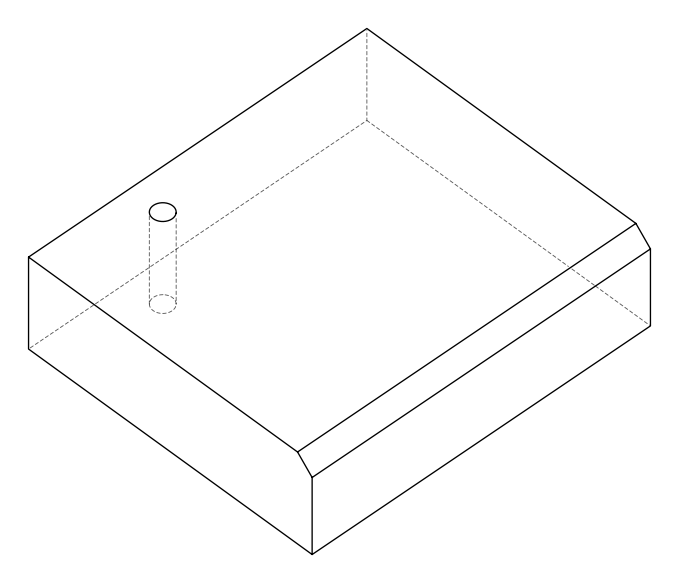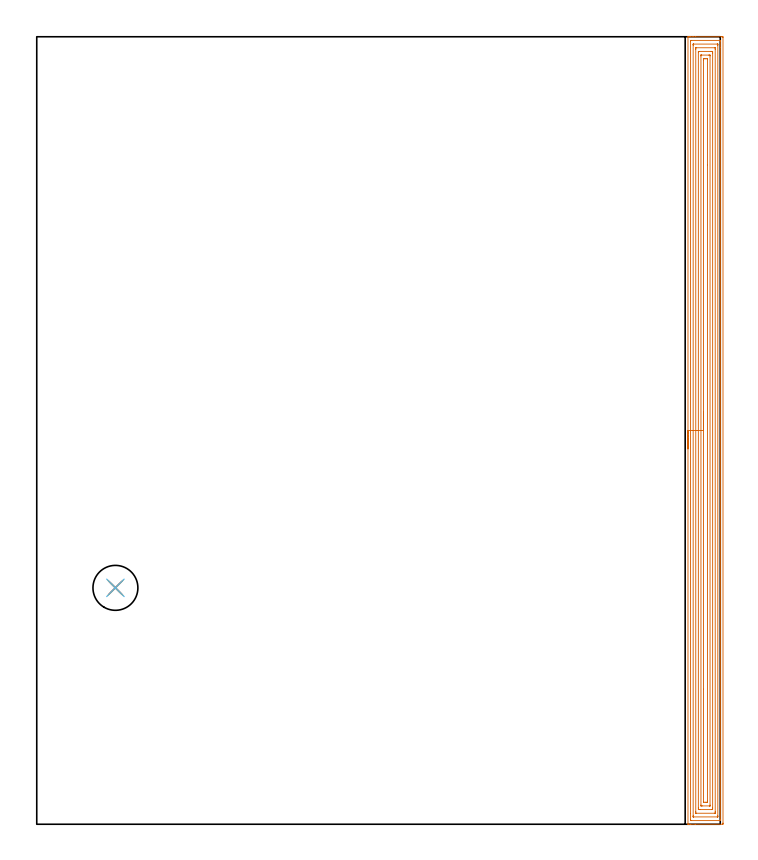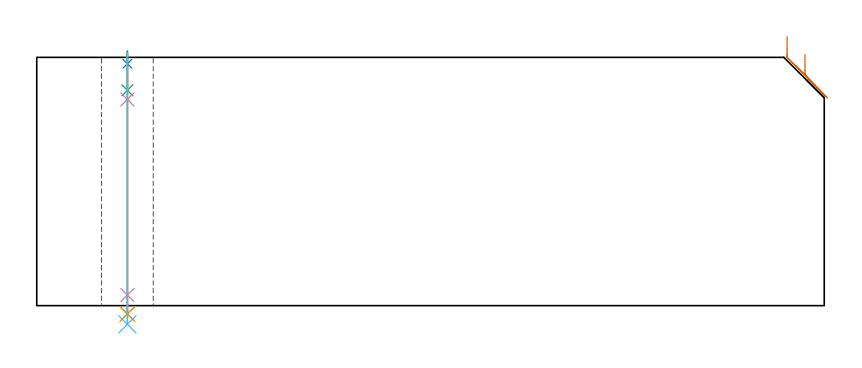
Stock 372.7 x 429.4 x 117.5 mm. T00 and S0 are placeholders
(PLAN: 6 operations, 5 tool changes, 26.1 min)
(1 AREA_MILL | FG_CHAMFER_SURFACE | UGT0205_001 | 24.39 min | 78324 mm3)
(2 SPOT_DRILL | STEP1HOLE | NXT0321_9005460120000 | 0.05 min | 182 mm3)
(3 DRILL_BLIND_HOLE_INTO_CENTER | STEP1HOLE | UGT0301_217 | 0.07 min | 991 mm3)
(4 GUN_DRILL_THROUGH_HOLE | STEP1HOLE | UGT0307_007 | 0.58 min | 8113 mm3)
(5 DRILL_TO_ENLARGE_THROUGH_HOLE | STEP1HOLE | NXT0301_104 | 0.5 min | 8752 mm3)
(6 DRILL_TO_ENLARGE_THROUGH_HOLE_1 | STEP1HOLE | UGT0301_058 | 0.52 min | 37284 mm3)
(TOOL UGT0205_001 | Chamfer Mill 20 x 3 x 45 deg. | D20 FL50 Z2)
(TOOL NXT0321_9005460120000 | NC Spot Drill, 142deg, 12mm, Carbide, Uncoated | D12 PA142 FL30 Z2)
(TOOL UGT0301_217 | Twist Drill 10.4 mm | D10.4 PA118 FL82 Z2)
(TOOL UGT0307_007 | Gun Drill 10 mm | D10 PA130 FL24 Z1)
(TOOL NXT0301_104 | Carbide Drill 14mm [860.1-1400-112A1-MM 2214] | D14 PA140 FL123 Z2)
(TOOL UGT0301_058 | Twist Drill 24.5 mm | D24.5 PA118 FL160 Z2)
(OP 1 AREA_MILL)
G17 G21 G94 G90
T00 M6
G54
G17 G0 G90 X355.1 Y204.7 S1061 M3
G43 Z127.5 H0
G94 G1 Y204.738 Z126.628 F250.
Y204.852 Z125.763
Y205.041 Z124.912
Y205.303 Z124.08
Y205.637 Z123.274
Y206.04 Z122.5
Y206.509 Z121.764
Y207.04 Z121.072
Y207.629 Z120.429
Y208.272 Z119.84
Y208.964 Z119.308
Y209.7 Z118.84
Y210.474 Z118.437
Y211.28 Z118.103
Y212.112 Z117.841
Y212.964 Z117.652
Y213.828 Z117.538
Y214.7 Z117.5
Y429.222
X355.103 Y429.39 Z117.488
X355.165 Y429.393 Z117.426
X355.592 Y429.4 Z117.008
X355.899 Z116.701
X356.61 Z115.985
X357.859 Z114.738
X359.29 Z113.305
X373.583 Z99.015
X373.854 Y429.398 Z98.744
X374.192 Y429.39 Z98.406
X374.199 Y429.052 Z98.399
X374.2 Y0.625 Z98.4
X374.197 Y0.346 Z98.402
X374.192 Y0.01 Z98.406
X373.852 Y0. Z98.746
X359.022 Z113.574
X356.61 Z115.985
X355.592 Z117.008
X355.143 Z117.448
X355.103 Y0.009 Z117.488
X355.1 Y0.178 Z117.5
Y214.7
X356.514 Z116.086
Y427.083
X356.516 Y427.18 Z116.084
X356.521 Y427.371 Z116.079
X356.526 Y427.392 Z116.074
X356.534 Y427.395 Z116.066
X356.559 Y427.398 Z116.041
X356.61 Y427.4 Z115.99
X357.091 Z115.509
X372.277 Z100.323
X372.69 Y427.397 Z99.91
X372.748 Y427.394 Z99.852
X372.778 Y427.391 Z99.822
X372.781 Y427.276 Z99.819
X372.785 Y427.084 Z99.815
X372.786 Y423.575 Z99.814
Y2.317
X372.784 Y2.22 Z99.816
X372.779 Y2.029 Z99.821
X372.774 Y2.008 Z99.826
X372.766 Y2.005 Z99.834
X372.741 Y2.002 Z99.859
X372.69 Y2. Z99.91
X372.209 Z100.391
X357.023 Z115.577
X356.61 Y2.003 Z115.99
X356.552 Y2.006 Z116.048
X356.522 Y2.009 Z116.078
X356.519 Y2.124 Z116.081
X356.515 Y2.316 Z116.085
X356.514 Y5.824 Z116.086
Y214.7
X357.928 Z114.672
X357.929 Y424.775 Z114.671
X357.93 Y425.2 Z114.67
X357.932 Y425.317 Z114.668
X357.935 Y425.372 Z114.665
X357.944 Y425.39 Z114.656
X357.997 Y425.393 Z114.603
X358.198 Y425.399 Z114.402
X371.103 Y425.4 Z101.497
X371.237 Y425.398 Z101.363
X371.343 Y425.392 Z101.257
X371.366 Y425.388 Z101.234
X371.368 Y425.382 Z101.232
X371.37 Y425.356 Z101.23
X371.371 Y425.2 Z101.229
X371.372 Y424.731 Z101.228
X371.371 Y4.625 Z101.229
X371.37 Y4.2 Z101.23
X371.368 Y4.083 Z101.232
X371.365 Y4.028 Z101.235
X371.356 Y4.01 Z101.244
X371.303 Y4.007 Z101.297
X371.102 Y4.001 Z101.498
X358.197 Y4. Z114.403
X358.063 Y4.002 Z114.537
X357.957 Y4.008 Z114.643
X357.934 Y4.012 Z114.666
X357.932 Y4.018 Z114.668
X357.93 Y4.044 Z114.67
X357.929 Y4.2 Z114.671
X357.928 Y4.669 Z114.672
Y214.7
X359.343 Z113.257
Y422.466
X359.344 Y423.358 Z113.256
X359.347 Y423.385 Z113.253
X359.349 Y423.39 Z113.251
X359.358 Y423.394 Z113.242
X359.413 Y423.398 Z113.187
X359.523 Y423.399 Z113.077
X359.743 Y423.4 Z112.857
X369.563 Y423.399 Z103.037
X369.78 Y423.398 Z102.82
X369.888 Y423.394 Z102.712
X369.94 Y423.39 Z102.66
X369.951 Y423.382 Z102.649
X369.957 Y422.518 Z102.643
Y6.934
X369.956 Y6.042 Z102.644
X369.953 Y6.015 Z102.647
X369.951 Y6.01 Z102.649
X369.942 Y6.006 Z102.658
X369.887 Y6.002 Z102.713
X369.777 Y6.001 Z102.823
X369.557 Y6. Z103.043
X359.737 Y6.001 Z112.863
X359.521 Y6.002 Z113.079
X359.412 Y6.006 Z113.188
X359.36 Y6.01 Z113.24
X359.349 Y6.018 Z113.251
X359.343 Y6.882 Z113.257
Y214.7
X360.757 Z111.843
X360.758 Y420.731 Z111.842
X360.759 Y421.048 Z111.841
X360.764 Y421.369 Z111.836
X360.769 Y421.391 Z111.831
X360.785 Y421.394 Z111.815
X360.826 Y421.397 Z111.774
X360.91 Y421.399 Z111.69
X361.077 Y421.4 Z111.523
X367.554 Z105.046
X368.223 Y421.399 Z104.377
X368.451 Y421.396 Z104.149
X368.523 Y421.39 Z104.077
X368.536 Y421.369 Z104.064
X368.539 Y421.309 Z104.061
X368.542 Y420.731 Z104.058
X368.543 Y420.411 Z104.057
Y9.243
X368.542 Y8.67 Z104.058
X368.541 Y8.352 Z104.059
X368.536 Y8.031 Z104.064
X368.531 Y8.009 Z104.069
X368.515 Y8.006 Z104.085
X368.474 Y8.003 Z104.126
X368.39 Y8.001 Z104.21
X368.223 Y8. Z104.377
X361.746 Z110.854
X361.077 Y8.002 Z111.523
X360.849 Y8.004 Z111.751
X360.777 Y8.01 Z111.823
X360.764 Y8.031 Z111.836
X360.762 Y8.091 Z111.838
X360.758 Y8.67 Z111.842
X360.757 Y8.989 Z111.843
Y214.7
X362.171 Z110.429
Y418.943
X362.174 Y419.289 Z110.426
X362.176 Y419.375 Z110.424
X362.177 Y419.388 Z110.423
X362.2 Y419.392 Z110.4
X362.254 Y419.396 Z110.346
X362.407 Y419.399 Z110.193
X366.437 Y419.4 Z106.163
X366.875 Y419.398 Z105.725
X367.075 Y419.393 Z105.525
X367.118 Y419.39 Z105.482
X367.122 Y419.317 Z105.478
X367.126 Y419.146 Z105.474
X367.128 Y418.943 Z105.472
X367.129 Y10.457 Z105.471
X367.126 Y10.111 Z105.474
X367.124 Y10.026 Z105.476
X367.123 Y10.012 Z105.477
X367.1 Y10.008 Z105.5
X367.046 Y10.004 Z105.554
X366.893 Y10.001 Z105.707
X362.863 Y10. Z109.737
X362.425 Y10.002 Z110.175
X362.225 Y10.008 Z110.375
X362.182 Y10.01 Z110.418
X362.178 Y10.083 Z110.422
X362.174 Y10.254 Z110.426
X362.172 Y10.457 Z110.428
X362.171 Y214.7 Z110.429
X363.585 Z109.015
Y416.433
X363.588 Y417.155 Z109.012
X363.59 Y417.322 Z109.01
X363.592 Y417.376 Z109.008
X363.635 Y417.39 Z108.965
X363.757 Y417.393 Z108.843
X364.406 Y417.399 Z108.194
X365.543 Z107.057
X365.625 Y417.397 Z106.975
X365.689 Y417.393 Z106.911
X365.705 Y417.39 Z106.895
X365.708 Y417.374 Z106.892
X365.711 Y417.326 Z106.889
X365.714 Y417.155 Z106.886
X365.715 Y359.572 Z106.885
Y12.967
X365.712 Y12.245 Z106.888
X365.71 Y12.078 Z106.89
X365.708 Y12.024 Z106.892
X365.665 Y12.01 Z106.935
X365.543 Y12.008 Z107.057
X364.894 Y12.001 Z107.706
X363.757 Z108.843
X363.675 Y12.003 Z108.925
X363.611 Y12.007 Z108.989
X363.595 Y12.01 Z109.005
X363.592 Y12.027 Z109.008
X363.589 Y12.074 Z109.011
X363.586 Y12.245 Z109.014
X363.585 Y73.606 Z109.015
Y214.7
Y215.572 Z109.053
Y216.437 Z109.167
Y217.288 Z109.355
Y218.12 Z109.618
Y218.926 Z109.952
Y219.7 Z110.354
Y220.436 Z110.823
Y221.128 Z111.354
Y221.771 Z111.944
Y222.36 Z112.587
Y222.892 Z113.279
Y223.36 Z114.015
Y223.763 Z114.789
Y224.097 Z115.594
Y224.359 Z116.427
Y224.548 Z117.278
Y224.662 Z118.143
Y224.7 Z119.015
G0 Z127.5
M5
M2
(OP 2 SPOT_DRILL)
G17 G21 G94 G90
T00 M6
G54
G17 G0 G90 X42.9 Y128.9 S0 M3
G43 Z127.5 H0
G94 G81 G98 Z114.5 F250. R120.5
G80
M5
M2
(OP 3 DRILL_BLIND_HOLE_INTO_CENTER)
G17 G21 G94 G90
T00 M6
G54
G17 G0 G90 X42.9 Y128.9 S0 M3
G43 Z127.5 H0
G94 G81 G98 Z101.9 F250. R119.5
G80
M5
M2
(OP 4 GUN_DRILL_THROUGH_HOLE)
G17 G21 G94 G90
T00 M6
G54
G17 G0 G90 X42.9 Y128.9 M8
G43 Z127.5 H0
Z114.468
S716 M3
G94 G1 Z97.573 F125. M26
G4 X.084
Z5. F250.
G4 X.084
Z-3.832 F125.
G4 X.084
M5
M9
G0 Z114.468
Z127.5
M2
(OP 5 DRILL_TO_ENLARGE_THROUGH_HOLE)
G17 G21 G94 G90
T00 M6
G54
G17 G0 G90 X42.9 Y128.9 S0 M3
G43 Z127.5 H1
G94 G73 G98 Z-4.048 F250. Q13.505 R119.5
G80
M5
M2
(OP 6 DRILL_TO_ENLARGE_THROUGH_HOLE_1)
G17 G21 G94 G90
T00 M6
G54
G17 G0 G90 X42.9 Y128.9 S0 M3
G43 Z127.5 H0
G94 G73 G98 Z-8.861 F250. Q21.06 R119.5
G80
M5
M2
